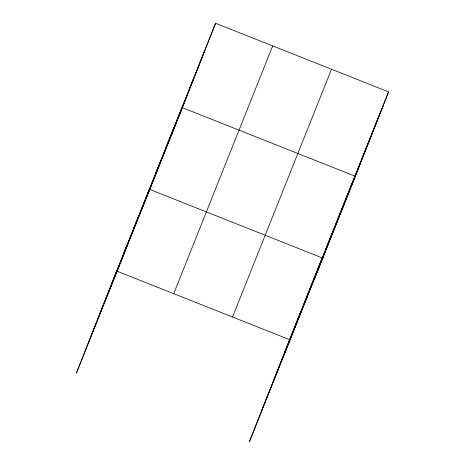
<?xml version="1.0" encoding="UTF-8"?>
<svg xmlns="http://www.w3.org/2000/svg" width="465" height="465" viewBox="0 0 465 465"><rect width="100%" height="100%" fill="white"/><g stroke="black" fill="none" stroke-linecap="round" stroke-linejoin="round"><path stroke-width="0.7" d="M122.632 256.139L127.515 243.759M133.519 228.885L138.401 216.504M109.072 291.334L149.288 189.249L322.274 257.906L282.063 359.986M155.293 174.381L160.175 162M166.179 147.126L171.056 134.745M141.732 209.576L181.943 107.491L354.935 176.142L314.724 278.227M188.284 91.791L193.161 79.41M199.502 63.711L204.379 51.33M215.597 23.25L175.381 125.335L76.411 373.099L116.628 271.014L289.619 339.665L249.403 441.75L348.372 193.986L388.589 91.901L215.597 23.25L111.751 283.394M295.624 324.791L300.506 312.41M306.511 297.542L311.387 285.155M328.284 243.032L333.161 230.652M339.171 215.777L344.048 203.397M361.276 160.442L366.153 148.062M372.494 132.362L377.371 119.982M100.085 312.997L199.055 65.234M88.077 343.496L187.046 95.732M173.712 293.671L272.682 45.907M232.529 317.008L331.499 69.244M289.619 339.665L388.589 91.901M284.737 352.046L383.712 104.282M273.077 381.649L372.047 133.885M261.063 412.147L360.038 164.383"/></g></svg>
